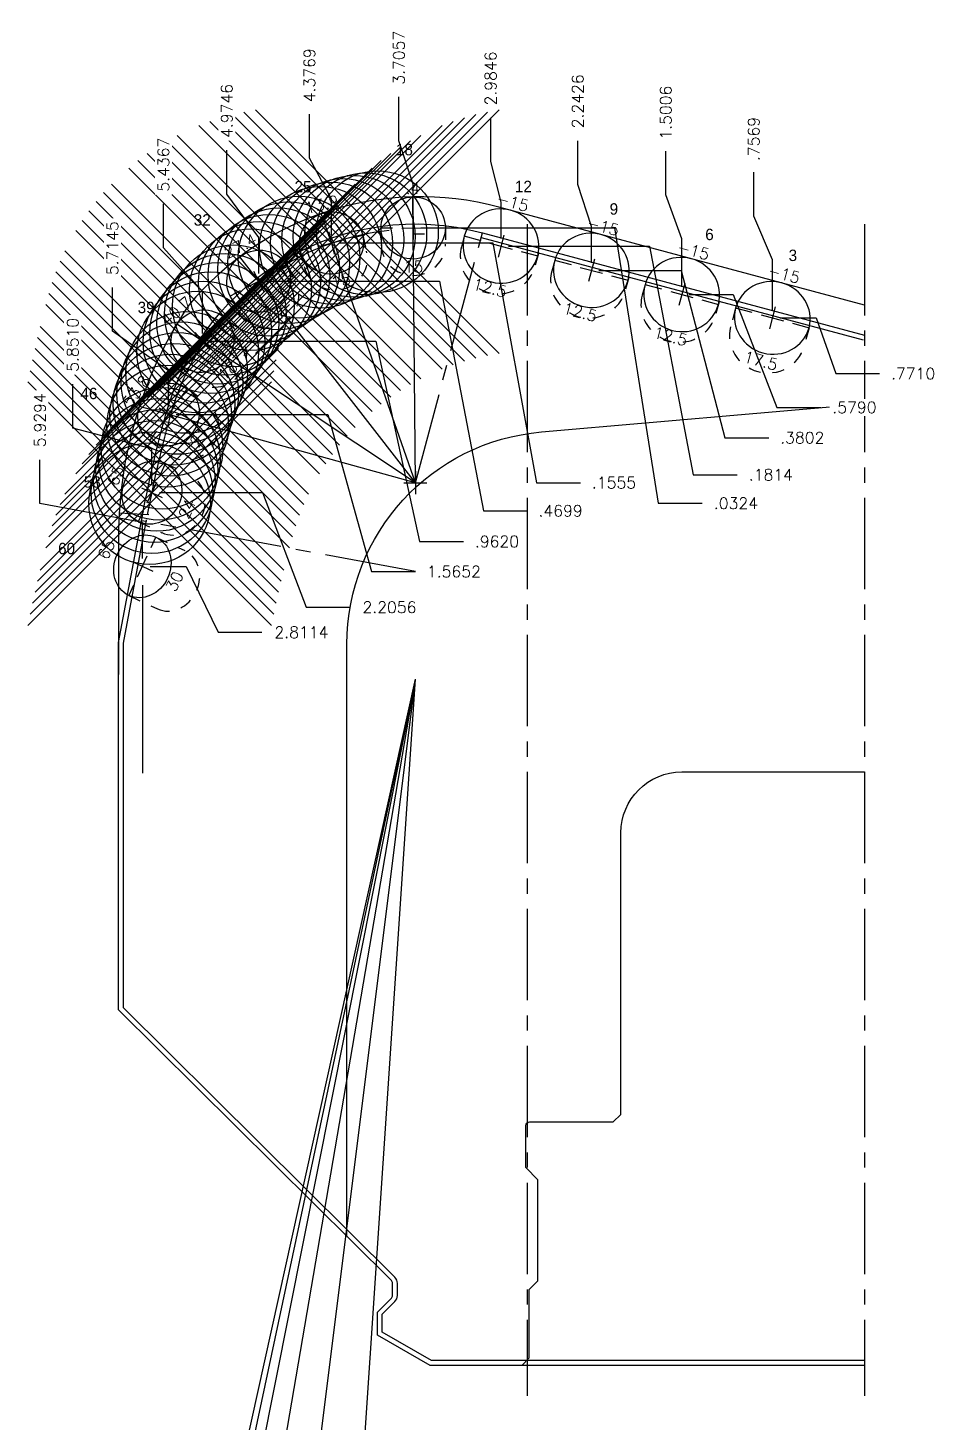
# Model space of a CAD drawing. Extents: x 34 to 150, y -20 to 22.
# Drawn here: x 108.88 to 116.36, y -10.35 to 1.1 of the extents above; entities that cross this region are included whole.
import ezdxf
from ezdxf.enums import TextEntityAlignment as Align

# ---------------------------------------------------------------- set-up
doc = ezdxf.new("R2010")
doc.units = 0
doc.header["$MEASUREMENT"] = 0
doc.header["$PDMODE"] = 35
doc.linetypes.add('CENTER2', pattern=[1.125, 0.75, -0.125, 0.125, -0.125])
doc.linetypes.add('HIDDEN2', pattern=[0.1875, 0.125, -0.0625])
doc.layers.get('0').update_dxf_attribs({"linetype": 'CONTINUOUS'})
doc.layers.get('Defpoints').update_dxf_attribs({"color": 10, "linetype": 'CONTINUOUS'})
for name, color, linetype in [('Blade3', 210, 'CONTINUOUS'), ('CDG-37977R1', 7, 'CONTINUOUS'), ('CLine', 5, 'CENTER2'), ('Dims', 4, 'CONTINUOUS'), ('TEXT', 3, 'CONTINUOUS')]:
    doc.layers.add(name, color=color, linetype=linetype)
doc.styles.add('RomanS', font='romans')
doc.dimstyles.get("Standard").update_dxf_attribs({"dimtxt": 0.094, "dimasz": 0.18, "dimexe": 0.0625, "dimexo": 0.0625, "dimgap": 0.09, "dimtad": 0, "dimtih": 1, "dimtoh": 1, "dimdec": 4, "dimzin": 4, "dimdsep": 46, "dimtxsty": 'RomanS', "dimcen": 0.09, "dimazin": 1, "dimtfac": 1, "dimtdec": 4, "dimtofl": 0, "dimtmove": 0, "dimatfit": 1, "dimfxl": 1, "dimtfill": 1, "dimtolj": 1, "dimtzin": 0, "dimarcsym": 0})

# ---------------------------------------------------------------- blocks, each defined once
blk = doc.blocks.new('CMark')
at = {"layer": 'CLine'}
for p, q in [((-0.094, 0), (0.094, 0)), ((0, 0.094), (0, -0.094))]:
    blk.add_line(p, q, dxfattribs=at)
blk = doc.blocks.new('1613@12.5')
for p, q in [((-0.17, 0), (-0.312, 0)), ((0.171, 0), (0.312, 0))]:
    blk.add_line(p, q)
at = {"color": 8, "linetype": 'HIDDEN2', "ltscale": 0.5}
blk.add_line((-0.312, 0), (-0.312, -0.09), dxfattribs=at)
at = {"color": 8, "linetype": 'HIDDEN2', "ltscale": 0.5, "flags": 128}
blk.add_lwpolyline([(0.312, 0.022), (0.312, -0.09)], dxfattribs=at)
blk.add_ellipse((0, 0), major_axis=(-0.312, 0), ratio=0.97632, start_param=3.141593, end_param=9.424778)
at = {"color": 8, "linetype": 'HIDDEN2', "ltscale": 0.5}
blk.add_ellipse((0, -0.09), major_axis=(-0.312, 0), ratio=0.97632, start_param=0, end_param=3.141593, dxfattribs=at)
blk.add_blockref('CMark', (0, 0))
at = {"style": 'RomanS'}
blk.add_text('12.5', height=0.094, dxfattribs=at).set_placement((0, -0.355), align=Align.MIDDLE_CENTER)
blk.add_attdef('ANG', text='', height=0.094, dxfattribs=at).set_placement((0, 0.298), align=Align.BOTTOM_CENTER)
blk = doc.blocks.new('1313@15')
for p, q in [((-0.17, 0), (-0.265, 0)), ((0.171, 0), (0.264, 0))]:
    blk.add_line(p, q)
at = {"color": 8, "linetype": 'HIDDEN2', "ltscale": 0.5}
blk.add_line((-0.265, 0), (-0.265, -0.135), dxfattribs=at)
at = {"color": 8, "linetype": 'HIDDEN2', "ltscale": 0.5, "flags": 128}
blk.add_lwpolyline([(0.264, 0), (0.264, -0.135)], dxfattribs=at)
blk.add_ellipse((0, 0), major_axis=(0.264, 0), ratio=0.965926)
at = {"color": 8, "linetype": 'HIDDEN2', "ltscale": 0.5}
blk.add_ellipse((0, -0.135), major_axis=(0.264, 0), ratio=0.965926, start_param=3.141593, end_param=6.283185, dxfattribs=at)
blk.add_blockref('CMark', (0, 0))
at = {"style": 'RomanS'}
blk.add_text('15', height=0.094, dxfattribs=at).set_placement((0, -0.318), align=Align.MIDDLE_CENTER)
blk.add_attdef('ANG', text='', height=0.094, dxfattribs=at).set_placement((0, 0.251), align=Align.BOTTOM_CENTER)
blk = doc.blocks.new('1313@17')
for p, q in [((-0.17, 0), (-0.265, 0)), ((0.171, 0), (0.264, 0))]:
    blk.add_line(p, q)
at = {"color": 8, "linetype": 'HIDDEN2', "ltscale": 0.5}
blk.add_line((-0.265, 0), (-0.265, -0.152), dxfattribs=at)
at = {"color": 8, "linetype": 'HIDDEN2', "ltscale": 0.5, "flags": 128}
blk.add_lwpolyline([(0.264, 0), (0.264, -0.152)], dxfattribs=at)
blk.add_ellipse((0, 0), major_axis=(0.264, 0), ratio=0.956305)
at = {"color": 8, "linetype": 'HIDDEN2', "ltscale": 0.5}
blk.add_ellipse((0, -0.152), major_axis=(0.264, 0), ratio=0.92388, start_param=3.141593, end_param=6.283185, dxfattribs=at)
blk.add_blockref('CMark', (0, 0))
at = {"style": 'RomanS'}
blk.add_text('17', height=0.094, dxfattribs=at).set_placement((0, -0.311), align=Align.MIDDLE_CENTER)
blk.add_attdef('ANG', text='', height=0.094, dxfattribs=at).set_placement((0, 0.251), align=Align.BOTTOM_CENTER)
blk = doc.blocks.new('1313@18')
for p, q in [((-0.17, 0), (-0.265, 0)), ((0.171, 0), (0.264, 0))]:
    blk.add_line(p, q)
at = {"color": 8, "linetype": 'HIDDEN2', "ltscale": 0.5}
blk.add_line((-0.265, 0), (-0.265, -0.161), dxfattribs=at)
at = {"color": 8, "linetype": 'HIDDEN2', "ltscale": 0.5, "flags": 128}
blk.add_lwpolyline([(0.264, 0), (0.264, -0.161)], dxfattribs=at)
blk.add_ellipse((0, 0), major_axis=(0.264, 0), ratio=0.951057)
at = {"color": 8, "linetype": 'HIDDEN2', "ltscale": 0.5}
blk.add_ellipse((0, -0.161), major_axis=(0.264, 0), ratio=0.951057, start_param=3.141593, end_param=6.283185, dxfattribs=at)
blk.add_blockref('CMark', (0, 0))
at = {"style": 'RomanS'}
blk.add_text('18', height=0.094, dxfattribs=at).set_placement((0, -0.318), align=Align.MIDDLE_CENTER)
blk.add_attdef('ANG', text='', height=0.094, dxfattribs=at).set_placement((0, 0.251), align=Align.BOTTOM_CENTER)
blk = doc.blocks.new('1313@21')
for p, q in [((-0.17, 0), (-0.265, 0)), ((0.171, 0), (0.264, 0))]:
    blk.add_line(p, q)
at = {"color": 8, "linetype": 'HIDDEN2', "ltscale": 0.5}
blk.add_line((-0.265, 0), (-0.265, -0.199), dxfattribs=at)
at = {"color": 8, "linetype": 'HIDDEN2', "ltscale": 0.5, "flags": 128}
blk.add_lwpolyline([(0.264, 0), (0.264, -0.199)], dxfattribs=at)
blk.add_ellipse((0, 0), major_axis=(0.264, 0), ratio=0.93358)
at = {"color": 8, "linetype": 'HIDDEN2', "ltscale": 0.5}
blk.add_ellipse((0, -0.199), major_axis=(0.264, 0), ratio=0.92388, start_param=3.141593, end_param=6.283185, dxfattribs=at)
blk.add_blockref('CMark', (0, 0))
at = {"style": 'RomanS'}
blk.add_text('21', height=0.094, dxfattribs=at).set_placement((0, -0.311), align=Align.MIDDLE_CENTER)
blk.add_attdef('ANG', text='', height=0.094, dxfattribs=at).set_placement((0, 0.251), align=Align.BOTTOM_CENTER)
blk = doc.blocks.new('1313@24')
for p, q in [((-0.17, 0), (-0.265, 0)), ((0.171, 0), (0.264, 0))]:
    blk.add_line(p, q)
at = {"color": 8, "linetype": 'HIDDEN2', "ltscale": 0.5}
blk.add_line((-0.265, 0), (-0.265, -0.212), dxfattribs=at)
at = {"color": 8, "linetype": 'HIDDEN2', "ltscale": 0.5, "flags": 128}
blk.add_lwpolyline([(0.264, 0), (0.264, -0.212)], dxfattribs=at)
blk.add_ellipse((0, 0), major_axis=(0.264, 0), ratio=0.913535)
at = {"color": 8, "linetype": 'HIDDEN2', "ltscale": 0.5}
blk.add_ellipse((0, -0.212), major_axis=(0.264, 0), ratio=0.913535, start_param=3.141593, end_param=6.283185, dxfattribs=at)
blk.add_blockref('CMark', (0, 0))
at = {"style": 'RomanS'}
blk.add_text('24', height=0.094, dxfattribs=at).set_placement((0, -0.318), align=Align.MIDDLE_CENTER)
blk.add_attdef('ANG', text='', height=0.094, dxfattribs=at).set_placement((0, 0.251), align=Align.BOTTOM_CENTER)
blk = doc.blocks.new('*D360')
at = {"layer": 'Defpoints', "color": 0, "transparency": 16777216}
for p in [(114.845, -0.083), (115.754, -0.507), (114.998, -1.279)]:
    blk.add_point(p, dxfattribs=at)
at = {"layer": 'Dims', "color": 0, "lineweight": -2, "transparency": 16777216}
for p, q in [((114.845, -0.443), (114.845, -0.083)), ((114.998, -0.803), (114.845, -0.443)), ((114.998, -1.216), (114.998, -0.803))]:
    blk.add_line(p, q, dxfattribs=at)
at = {"layer": 'Dims', "color": 0, "transparency": 16777216, "insert": (114.845, 0.191), "char_height": 0.094, "attachment_point": 5, "rotation": 90, "style": 'RomanS', "bg_fill": 3, "box_fill_scale": 1.25, "bg_fill_color": 256, "bg_fill_true_color": 13158600, "bg_fill_transparency": 0}
blk.add_mtext('\\A1;.7569', dxfattribs=at)
blk = doc.blocks.new('*D438')
at = {"layer": 'Defpoints', "color": 0, "transparency": 16777216}
for p in [(114.123, 0.091), (115.754, -0.507), (114.254, -1.087)]:
    blk.add_point(p, dxfattribs=at)
at = {"layer": 'Dims', "color": 0, "lineweight": -2, "transparency": 16777216}
for p, q in [((114.123, -0.269), (114.123, 0.091)), ((114.254, -0.629), (114.123, -0.269)), ((114.254, -1.024), (114.254, -0.629))]:
    blk.add_line(p, q, dxfattribs=at)
at = {"layer": 'Dims', "color": 0, "transparency": 16777216, "insert": (114.123, 0.407), "char_height": 0.094, "attachment_point": 5, "rotation": 90, "style": 'RomanS', "bg_fill": 3, "box_fill_scale": 1.25, "bg_fill_color": 256, "bg_fill_true_color": 13158600, "bg_fill_transparency": 0}
blk.add_mtext('\\A1;1.5006', dxfattribs=at)
blk = doc.blocks.new('*D439')
at = {"layer": 'Defpoints', "color": 0, "transparency": 16777216}
for p in [(113.4, 0.177), (115.754, -0.507), (113.512, -0.888)]:
    blk.add_point(p, dxfattribs=at)
at = {"layer": 'Dims', "color": 0, "lineweight": -2, "transparency": 16777216}
for p, q in [((113.4, -0.183), (113.4, 0.177)), ((113.512, -0.528), (113.4, -0.183)), ((113.512, -0.825), (113.512, -0.528))]:
    blk.add_line(p, q, dxfattribs=at)
at = {"layer": 'Dims', "color": 0, "transparency": 16777216, "insert": (113.4, 0.5), "char_height": 0.094, "attachment_point": 5, "rotation": 90, "style": 'RomanS', "bg_fill": 3, "box_fill_scale": 1.25, "bg_fill_color": 256, "bg_fill_true_color": 13158600, "bg_fill_transparency": 0}
blk.add_mtext('\\A1;2.2426', dxfattribs=at)
blk = doc.blocks.new('*D440')
at = {"layer": 'Defpoints', "color": 0, "transparency": 16777216}
for p in [(112.685, 0.365), (115.754, -0.507), (112.77, -0.689)]:
    blk.add_point(p, dxfattribs=at)
at = {"layer": 'Dims', "color": 0, "lineweight": -2, "transparency": 16777216}
for p, q in [((112.685, 0.005), (112.685, 0.365)), ((112.77, -0.329), (112.685, 0.005)), ((112.77, -0.626), (112.77, -0.329))]:
    blk.add_line(p, q, dxfattribs=at)
at = {"layer": 'Dims', "color": 0, "transparency": 16777216, "insert": (112.685, 0.688), "char_height": 0.094, "attachment_point": 5, "rotation": 90, "style": 'RomanS', "bg_fill": 3, "box_fill_scale": 1.25, "bg_fill_color": 256, "bg_fill_true_color": 13158600, "bg_fill_transparency": 0}
blk.add_mtext('\\A1;2.9846', dxfattribs=at)
blk = doc.blocks.new('*D441')
at = {"layer": 'Defpoints', "color": 0, "transparency": 16777216}
for p in [(111.197, 0.394), (115.754, -0.507), (111.378, -0.663)]:
    blk.add_point(p, dxfattribs=at)
at = {"layer": 'Dims', "color": 0, "lineweight": -2, "transparency": 16777216}
for p, q in [((111.197, 0.034), (111.197, 0.394)), ((111.378, -0.303), (111.197, 0.034)), ((111.378, -0.6), (111.378, -0.303))]:
    blk.add_line(p, q, dxfattribs=at)
at = {"layer": 'Dims', "color": 0, "transparency": 16777216, "insert": (111.197, 0.714), "char_height": 0.094, "attachment_point": 5, "rotation": 90, "style": 'RomanS', "bg_fill": 3, "box_fill_scale": 1.25, "bg_fill_color": 256, "bg_fill_true_color": 13158600, "bg_fill_transparency": 0}
blk.add_mtext('\\A1;4.3769', dxfattribs=at)
blk = doc.blocks.new('*D442')
at = {"layer": 'Defpoints', "color": 0, "transparency": 16777216}
for p in [(110.518, 0.098), (115.754, -0.507), (110.78, -0.977)]:
    blk.add_point(p, dxfattribs=at)
at = {"layer": 'Dims', "color": 0, "lineweight": -2, "transparency": 16777216}
for p, q in [((110.518, -0.262), (110.518, 0.098)), ((110.78, -0.617), (110.518, -0.262)), ((110.78, -0.915), (110.78, -0.617))]:
    blk.add_line(p, q, dxfattribs=at)
at = {"layer": 'Dims', "color": 0, "transparency": 16777216, "insert": (110.518, 0.421), "char_height": 0.094, "attachment_point": 5, "rotation": 90, "style": 'RomanS', "bg_fill": 3, "box_fill_scale": 1.25, "bg_fill_color": 256, "bg_fill_true_color": 13158600, "bg_fill_transparency": 0}
blk.add_mtext('\\A1;4.9746', dxfattribs=at)
blk = doc.blocks.new('*D443')
at = {"layer": 'Defpoints', "color": 0, "transparency": 16777216}
for p in [(109.998, -0.343), (115.754, -0.507), (110.318, -1.47)]:
    blk.add_point(p, dxfattribs=at)
at = {"layer": 'Dims', "color": 0, "lineweight": -2, "transparency": 16777216}
for p, q in [((109.998, -0.703), (109.998, -0.343)), ((110.318, -1.063), (109.998, -0.703)), ((110.318, -1.407), (110.318, -1.063))]:
    blk.add_line(p, q, dxfattribs=at)
at = {"layer": 'Dims', "color": 0, "transparency": 16777216, "insert": (109.998, -0.02), "char_height": 0.094, "attachment_point": 5, "rotation": 90, "style": 'RomanS', "bg_fill": 3, "box_fill_scale": 1.25, "bg_fill_color": 256, "bg_fill_true_color": 13158600, "bg_fill_transparency": 0}
blk.add_mtext('\\A1;5.4367', dxfattribs=at)
blk = doc.blocks.new('*D444')
at = {"layer": 'Defpoints', "color": 0, "transparency": 16777216}
for p in [(115.754, -0.507), (109.579, -1.028), (110.04, -2.073)]:
    blk.add_point(p, dxfattribs=at)
at = {"layer": 'Dims', "color": 0, "lineweight": -2, "transparency": 16777216}
for p, q in [((109.579, -1.388), (109.579, -1.028)), ((110.04, -1.713), (109.579, -1.388)), ((110.04, -2.01), (110.04, -1.713))]:
    blk.add_line(p, q, dxfattribs=at)
at = {"layer": 'Dims', "color": 0, "transparency": 16777216, "insert": (109.579, -0.706), "char_height": 0.094, "attachment_point": 5, "rotation": 90, "style": 'RomanS', "bg_fill": 3, "box_fill_scale": 1.25, "bg_fill_color": 256, "bg_fill_true_color": 13158600, "bg_fill_transparency": 0}
blk.add_mtext('\\A1;5.7145', dxfattribs=at)
blk = doc.blocks.new('*D445')
at = {"layer": 'Defpoints', "color": 0, "transparency": 16777216}
for p in [(115.754, -0.507), (109.253, -1.823), (109.903, -2.713)]:
    blk.add_point(p, dxfattribs=at)
at = {"layer": 'Dims', "color": 0, "lineweight": -2, "transparency": 16777216}
for p, q in [((109.253, -2.183), (109.253, -1.823)), ((109.903, -2.353), (109.253, -2.183)), ((109.903, -2.651), (109.903, -2.353))]:
    blk.add_line(p, q, dxfattribs=at)
at = {"layer": 'Dims', "color": 0, "transparency": 16777216, "insert": (109.253, -1.5), "char_height": 0.094, "attachment_point": 5, "rotation": 90, "style": 'RomanS', "bg_fill": 3, "box_fill_scale": 1.25, "bg_fill_color": 256, "bg_fill_true_color": 13158600, "bg_fill_transparency": 0}
blk.add_mtext('\\A1;5.8510', dxfattribs=at)
blk = doc.blocks.new('*D361')
at = {"layer": 'Defpoints', "color": 0, "transparency": 16777216}
for p in [(115.754, -0.507), (114.998, -1.279), (115.878, -1.736)]:
    blk.add_point(p, dxfattribs=at)
at = {"layer": 'Dims', "color": 0, "lineweight": -2, "transparency": 16777216}
for p, q in [((115.06, -1.279), (115.358, -1.279)), ((115.358, -1.279), (115.518, -1.736)), ((115.518, -1.736), (115.878, -1.736))]:
    blk.add_line(p, q, dxfattribs=at)
at = {"layer": 'Dims', "color": 0, "transparency": 16777216, "insert": (116.154, -1.736), "char_height": 0.094, "attachment_point": 5, "style": 'RomanS', "bg_fill": 3, "box_fill_scale": 1.25, "bg_fill_color": 256, "bg_fill_true_color": 13158600, "bg_fill_transparency": 0}
blk.add_mtext('\\A1;.7710', dxfattribs=at)
blk = doc.blocks.new('*D446')
at = {"layer": 'Defpoints', "color": 0, "transparency": 16777216}
for p in [(115.754, -0.507), (114.254, -1.087), (115.396, -2.014)]:
    blk.add_point(p, dxfattribs=at)
at = {"layer": 'Dims', "color": 0, "lineweight": -2, "transparency": 16777216}
for p, q in [((114.316, -1.087), (114.676, -1.087)), ((114.676, -1.087), (115.036, -2.014)), ((115.036, -2.014), (115.396, -2.014))]:
    blk.add_line(p, q, dxfattribs=at)
at = {"layer": 'Dims', "color": 0, "transparency": 16777216, "insert": (115.672, -2.014), "char_height": 0.094, "attachment_point": 5, "style": 'RomanS', "bg_fill": 3, "box_fill_scale": 1.25, "bg_fill_color": 256, "bg_fill_true_color": 13158600, "bg_fill_transparency": 0}
blk.add_mtext('\\A1;.5790', dxfattribs=at)
blk = doc.blocks.new('*D447')
at = {"layer": 'Defpoints', "color": 0, "transparency": 16777216}
for p in [(115.754, -0.507), (113.512, -0.888), (114.968, -2.263)]:
    blk.add_point(p, dxfattribs=at)
at = {"layer": 'Dims', "color": 0, "lineweight": -2, "transparency": 16777216}
for p, q in [((113.574, -0.888), (114.248, -0.888)), ((114.248, -0.888), (114.608, -2.263)), ((114.608, -2.263), (114.968, -2.263))]:
    blk.add_line(p, q, dxfattribs=at)
at = {"layer": 'Dims', "color": 0, "transparency": 16777216, "insert": (115.244, -2.263), "char_height": 0.094, "attachment_point": 5, "style": 'RomanS', "bg_fill": 3, "box_fill_scale": 1.25, "bg_fill_color": 256, "bg_fill_true_color": 13158600, "bg_fill_transparency": 0}
blk.add_mtext('\\A1;.3802', dxfattribs=at)
blk = doc.blocks.new('*D448')
at = {"layer": 'Defpoints', "color": 0, "transparency": 16777216}
for p in [(115.754, -0.507), (112.77, -0.689), (114.708, -2.567)]:
    blk.add_point(p, dxfattribs=at)
at = {"layer": 'Dims', "color": 0, "lineweight": -2, "transparency": 16777216}
for p, q in [((112.832, -0.689), (113.988, -0.689)), ((113.988, -0.689), (114.348, -2.567)), ((114.348, -2.567), (114.708, -2.567))]:
    blk.add_line(p, q, dxfattribs=at)
at = {"layer": 'Dims', "color": 0, "transparency": 16777216, "insert": (114.986, -2.567), "char_height": 0.094, "attachment_point": 5, "style": 'RomanS', "bg_fill": 3, "box_fill_scale": 1.25, "bg_fill_color": 256, "bg_fill_true_color": 13158600, "bg_fill_transparency": 0}
blk.add_mtext('\\A1;.1814', dxfattribs=at)
blk = doc.blocks.new('*D449')
at = {"layer": 'Defpoints', "color": 0, "transparency": 16777216}
for p in [(115.754, -0.507), (111.378, -0.663), (113.422, -2.632)]:
    blk.add_point(p, dxfattribs=at)
at = {"layer": 'Dims', "color": 0, "lineweight": -2, "transparency": 16777216}
for p, q in [((111.44, -0.663), (112.702, -0.663)), ((112.702, -0.663), (113.062, -2.632)), ((113.062, -2.632), (113.422, -2.632))]:
    blk.add_line(p, q, dxfattribs=at)
at = {"layer": 'Dims', "color": 0, "transparency": 16777216, "insert": (113.698, -2.632), "char_height": 0.094, "attachment_point": 5, "style": 'RomanS', "bg_fill": 3, "box_fill_scale": 1.25, "bg_fill_color": 256, "bg_fill_true_color": 13158600, "bg_fill_transparency": 0}
blk.add_mtext('\\A1;.1555', dxfattribs=at)
blk = doc.blocks.new('*D450')
at = {"layer": 'Defpoints', "color": 0, "transparency": 16777216}
for p in [(115.754, -0.507), (110.78, -0.977), (112.986, -2.863)]:
    blk.add_point(p, dxfattribs=at)
at = {"layer": 'Dims', "color": 0, "lineweight": -2, "transparency": 16777216}
for p, q in [((110.842, -0.977), (112.266, -0.977)), ((112.266, -0.977), (112.626, -2.863)), ((112.626, -2.863), (112.986, -2.863))]:
    blk.add_line(p, q, dxfattribs=at)
at = {"layer": 'Dims', "color": 0, "transparency": 16777216, "insert": (113.259, -2.863), "char_height": 0.094, "attachment_point": 5, "style": 'RomanS', "bg_fill": 3, "box_fill_scale": 1.25, "bg_fill_color": 256, "bg_fill_true_color": 13158600, "bg_fill_transparency": 0}
blk.add_mtext('\\A1;.4699', dxfattribs=at)
blk = doc.blocks.new('*D451')
at = {"layer": 'Defpoints', "color": 0, "transparency": 16777216}
for p in [(115.754, -0.507), (110.318, -1.47), (112.461, -3.115)]:
    blk.add_point(p, dxfattribs=at)
at = {"layer": 'Dims', "color": 0, "lineweight": -2, "transparency": 16777216}
for p, q in [((110.38, -1.47), (111.741, -1.47)), ((111.741, -1.47), (112.101, -3.115)), ((112.101, -3.115), (112.461, -3.115))]:
    blk.add_line(p, q, dxfattribs=at)
at = {"layer": 'Dims', "color": 0, "transparency": 16777216, "insert": (112.737, -3.115), "char_height": 0.094, "attachment_point": 5, "style": 'RomanS', "bg_fill": 3, "box_fill_scale": 1.25, "bg_fill_color": 256, "bg_fill_true_color": 13158600, "bg_fill_transparency": 0}
blk.add_mtext('\\A1;.9620', dxfattribs=at)
blk = doc.blocks.new('*D452')
at = {"layer": 'Defpoints', "color": 0, "transparency": 16777216}
for p in [(115.754, -0.507), (110.04, -2.073), (112.067, -3.362)]:
    blk.add_point(p, dxfattribs=at)
at = {"layer": 'Dims', "color": 0, "lineweight": -2, "transparency": 16777216}
for p, q in [((110.102, -2.073), (111.347, -2.073)), ((111.347, -2.073), (111.707, -3.362)), ((111.707, -3.362), (112.067, -3.362))]:
    blk.add_line(p, q, dxfattribs=at)
at = {"layer": 'Dims', "color": 0, "transparency": 16777216, "insert": (112.383, -3.362), "char_height": 0.094, "attachment_point": 5, "style": 'RomanS', "bg_fill": 3, "box_fill_scale": 1.25, "bg_fill_color": 256, "bg_fill_true_color": 13158600, "bg_fill_transparency": 0}
blk.add_mtext('\\A1;1.5652', dxfattribs=at)
blk = doc.blocks.new('*D453')
at = {"layer": 'Defpoints', "color": 0, "transparency": 16777216}
for p in [(115.754, -0.507), (109.903, -2.713), (111.531, -3.655)]:
    blk.add_point(p, dxfattribs=at)
at = {"layer": 'Dims', "color": 0, "lineweight": -2, "transparency": 16777216}
for p, q in [((109.966, -2.713), (110.811, -2.713)), ((110.811, -2.713), (111.171, -3.655)), ((111.171, -3.655), (111.531, -3.655))]:
    blk.add_line(p, q, dxfattribs=at)
at = {"layer": 'Dims', "color": 0, "transparency": 16777216, "insert": (111.854, -3.655), "char_height": 0.094, "attachment_point": 5, "style": 'RomanS', "bg_fill": 3, "box_fill_scale": 1.25, "bg_fill_color": 256, "bg_fill_true_color": 13158600, "bg_fill_transparency": 0}
blk.add_mtext('\\A1;2.2056', dxfattribs=at)
blk = doc.blocks.new('*D542')
at = {"layer": 'Defpoints', "color": 0, "transparency": 16777216}
for p in [(111.931, 0.536), (112.049, -0.54), (115.754, -0.507)]:
    blk.add_point(p, dxfattribs=at)
at = {"layer": 'Dims', "color": 0, "lineweight": -2, "transparency": 16777216}
for p, q in [((111.931, 0.176), (111.931, 0.536)), ((112.049, -0.18), (111.931, 0.176)), ((112.049, -0.477), (112.049, -0.18))]:
    blk.add_line(p, q, dxfattribs=at)
at = {"layer": 'Dims', "color": 0, "transparency": 16777216, "insert": (111.931, 0.858), "char_height": 0.094, "attachment_point": 5, "rotation": 90, "style": 'RomanS', "bg_fill": 3, "box_fill_scale": 1.25, "bg_fill_color": 256, "bg_fill_true_color": 13158600, "bg_fill_transparency": 0}
blk.add_mtext('\\A1;3.7057', dxfattribs=at)
blk = doc.blocks.new('*D543')
at = {"layer": 'Defpoints', "color": 0, "transparency": 16777216}
for p in [(112.049, -0.54), (115.754, -0.507), (114.421, -2.801)]:
    blk.add_point(p, dxfattribs=at)
at = {"layer": 'Dims', "color": 0, "lineweight": -2, "transparency": 16777216}
for p, q in [((112.111, -0.54), (113.701, -0.54)), ((113.701, -0.54), (114.061, -2.801)), ((114.061, -2.801), (114.421, -2.801))]:
    blk.add_line(p, q, dxfattribs=at)
at = {"layer": 'Dims', "color": 0, "transparency": 16777216, "insert": (114.699, -2.801), "char_height": 0.094, "attachment_point": 5, "style": 'RomanS', "bg_fill": 3, "box_fill_scale": 1.25, "bg_fill_color": 256, "bg_fill_true_color": 13158600, "bg_fill_transparency": 0}
blk.add_mtext('\\A1;.0324', dxfattribs=at)
blk = doc.blocks.new('1313@30')
for p, q in [((-0.17, 0), (-0.265, 0)), ((0.171, 0), (0.264, 0))]:
    blk.add_line(p, q)
at = {"color": 8, "linetype": 'HIDDEN2', "ltscale": 0.5}
blk.add_line((-0.265, 0), (-0.265, -0.26), dxfattribs=at)
at = {"color": 8, "linetype": 'HIDDEN2', "ltscale": 0.5, "flags": 128}
blk.add_lwpolyline([(0.264, 0), (0.264, -0.26)], dxfattribs=at)
blk.add_ellipse((0, 0), major_axis=(0.264, 0), ratio=0.866025)
at = {"color": 8, "linetype": 'HIDDEN2', "ltscale": 0.5}
blk.add_ellipse((0, -0.26), major_axis=(0.264, 0), ratio=0.866025, start_param=3.141593, end_param=6.283185, dxfattribs=at)
blk.add_blockref('CMark', (0, 0))
at = {"style": 'RomanS'}
blk.add_text('30', height=0.094, dxfattribs=at).set_placement((0, -0.292), align=Align.MIDDLE_CENTER)
blk.add_attdef('ANG', text='', height=0.094, dxfattribs=at).set_placement((0, 0.251), align=Align.BOTTOM_CENTER)
blk = doc.blocks.new('*D370')
at = {"layer": 'Defpoints', "color": 0, "transparency": 16777216}
for p in [(115.754, -0.507), (108.983, -2.444), (109.825, -3.319)]:
    blk.add_point(p, dxfattribs=at)
at = {"layer": 'Dims', "color": 0, "lineweight": -2, "transparency": 16777216}
for p, q in [((108.983, -2.804), (108.983, -2.444)), ((109.825, -2.959), (108.983, -2.804)), ((109.825, -3.256), (109.825, -2.959))]:
    blk.add_line(p, q, dxfattribs=at)
at = {"layer": 'Dims', "color": 0, "transparency": 16777216, "insert": (108.983, -2.119), "char_height": 0.094, "attachment_point": 5, "rotation": 90, "style": 'RomanS', "bg_fill": 3, "box_fill_scale": 1.25, "bg_fill_color": 256, "bg_fill_true_color": 13158600, "bg_fill_transparency": 0}
blk.add_mtext('\\A1;5.9294', dxfattribs=at)
blk = doc.blocks.new('*D371')
at = {"layer": 'Defpoints', "color": 0, "transparency": 16777216}
for p in [(115.754, -0.507), (109.825, -3.319), (110.806, -3.861)]:
    blk.add_point(p, dxfattribs=at)
at = {"layer": 'Dims', "color": 0, "lineweight": -2, "transparency": 16777216}
for p, q in [((109.888, -3.319), (110.185, -3.319)), ((110.185, -3.319), (110.446, -3.861)), ((110.446, -3.861), (110.806, -3.861))]:
    blk.add_line(p, q, dxfattribs=at)
at = {"layer": 'Dims', "color": 0, "transparency": 16777216, "insert": (111.131, -3.861), "char_height": 0.094, "attachment_point": 5, "style": 'RomanS', "bg_fill": 3, "box_fill_scale": 1.25, "bg_fill_color": 256, "bg_fill_true_color": 13158600, "bg_fill_transparency": 0}
blk.add_mtext('\\A1;2.8114', dxfattribs=at)
blk = doc.blocks.new('1613@17.5')
for p, q in [((-0.17, 0), (-0.312, 0)), ((0.171, 0), (0.312, 0))]:
    blk.add_line(p, q)
at = {"color": 8, "linetype": 'HIDDEN2', "ltscale": 0.5}
blk.add_line((-0.312, 0), (-0.312, -0.159), dxfattribs=at)
at = {"color": 8, "linetype": 'HIDDEN2', "ltscale": 0.5, "flags": 128}
blk.add_lwpolyline([(0.312, 0), (0.312, -0.159)], dxfattribs=at)
at = {"extrusion": (0, 0, -1)}
blk.add_ellipse((0, 0), major_axis=(-0.312, 0), ratio=0.953717, start_param=-3.141592653589793, end_param=3.141592653589793, dxfattribs=at)
at = {"color": 8, "linetype": 'HIDDEN2', "ltscale": 0.5}
blk.add_ellipse((0, -0.159), major_axis=(0.312, 0), ratio=0.953717, start_param=3.141593, end_param=6.283185, dxfattribs=at)
blk.add_blockref('CMark', (0, 0))
at = {"style": 'RomanS'}
blk.add_text('17.5', height=0.094, dxfattribs=at).set_placement((0, -0.364), align=Align.MIDDLE_CENTER)
blk.add_attdef('ANG', text='', height=0.094, dxfattribs=at).set_placement((0, 0.298), align=Align.BOTTOM_CENTER)

msp = doc.modelspace()

# ---------------------------------------------------------------- linework, layer by layer
at = {"linetype": 'ByBlock', "flags": 128}
msp.add_lwpolyline([(111.50441, -8.82288), (111.50441, -3.95851, -0.38887873), (113.10188, -2.21517), (115.75441, -1.9831)], format="xyb", dxfattribs=at)
at = {"layer": 'Blade3'}
for q in [(111.29312, -0.42177), (110.62426, -0.77744), (110.10752, -1.32974), (109.79996, -2.00647)]:
    msp.add_line((112.06691, -2.6325), q, dxfattribs=at)
at = {"layer": 'CDG-37977R1', "color": 7, "linetype": 'Continuous', "flags": 128}
for points in [[(115.75441, -9.8825), (112.18742, -9.8825), (111.75441, -9.6325), (111.75441, -9.445), (111.87025, -9.32915, 0.19891237), (111.87941, -9.30706), (111.87941, -9.20801, 0.199913), (111.87017, -9.18583), (109.62941, -6.96226), (109.62941, -3.945), (109.81691, -2.945, -0.02112914), (110.01767, -2.07015, -0.4124498), (112.6169, -0.57991), (115.75441, -1.4206)], [(111.19784, -0.73725, -0.08177785), (111.85138, -0.55867)], [(110.64051, -1.11177, -0.08104073), (111.19784, -0.73725)], [(110.23169, -1.64295, -0.08089726), (110.64051, -1.11177)], [(110.00901, -2.25892, -0.00435385), (110.05624, -2.08074, -0.05673279), (110.23169, -1.64295)], [(109.86683, -2.89602, -0.01542111), (110.00901, -2.25892)], [(115.75441, -9.8425), (112.19814, -9.8425), (111.79441, -9.60941), (111.79441, -9.46157), (111.89854, -9.35744, 0.19891237), (111.91941, -9.30706), (111.91941, -9.20801, 0.199913), (111.89834, -9.15744), (109.66941, -6.9456), (109.66941, -3.94872), (109.85623, -2.95233, -0.00039591), (109.8593, -2.93585, -0.00039591)], [(112.93941, -9.8825), (113.00191, -9.82), (113.00191, -9.2575), (113.07206, -9.18735), (113.07206, -8.3564), (112.97316, -8.2575), (112.97316, -7.91375, -0.41421356), (113.00441, -7.8825), (113.69191, -7.8825), (113.75441, -7.82), (113.75441, -5.5075, -0.41421356), (114.25441, -5.0075), (115.75441, -5.0075)]]:
    msp.add_lwpolyline(points, format="xyb", dxfattribs=at)
msp.add_lwpolyline([(112.60654, -0.61854), (115.74405, -1.45924)], dxfattribs=at)
at = {"layer": 'CLine'}
for p, q in [((112.98551, -0.5075), (112.98551, -10.1325)), ((115.75441, -0.5075), (115.75441, -10.1325))]:
    msp.add_line(p, q, dxfattribs=at)
at = {"layer": 'CLine', "color": 1}
for p, q in [((112.06691, -2.6325), (112.6169, -0.57991)), ((112.06691, -3.36216), (109.81691, -2.945))]:
    msp.add_line(p, q, dxfattribs=at)
at = {"layer": 'CLine', "color": 1, "linetype": 'ByBlock', "flags": 128}
msp.add_lwpolyline([(115.75441, -1.17277), (112.75128, -0.36808, 0.29218049), (110.20547, -1.17442, 0.14845437), (109.62941, -3.07186), (109.62941, -4.20681)], format="xyb", dxfattribs=at)
at = {"layer": 'Dims'}
for p in [(109.83003, -14.37687), (109.90785, -14.39374), (110.0434, -14.42164), (110.31976, -14.47271), (110.78041, -14.54081), (111.3776, -14.59796)]:
    msp.add_line(p, (112.06691, -4.24588), dxfattribs=at)
at = {"layer": 'TEXT'}
for p, q in [((109.87759, -2.89662), (109.63463, -2.88317)), ((109.82501, -3.47347), (109.82501, -5.01845))]:
    msp.add_line(p, q, dxfattribs=at)
for p in [(111.47057, -0.6346), (111.56434, -0.60897), (111.6592, -0.58775), (111.75495, -0.57097), (111.28712, -0.69881), (111.3781, -0.66456), (110.94429, -0.87552), (111.02665, -0.82554), (111.11123, -0.77942), (110.78694, -0.98662), (110.86433, -0.92925), (110.71228, -1.0475), (110.57191, -1.17915), (110.44438, -1.32306), (110.50649, -1.24963), (110.38573, -1.39926), (110.27927, -1.55938), (110.33065, -1.4781), (110.18902, -1.72654), (110.11517, -1.89904), (110.15015, -1.81196), (110.08414, -1.98761), (110.05713, -2.07749), (110.03267, -2.1681), (109.98629, -2.34938), (109.96438, -2.44004), (109.94326, -2.53088), (109.90343, -2.71312), (109.92295, -2.62191), (109.88473, -2.80449)]:
    msp.add_point(p, dxfattribs=at)

# ---------------------------------------------------------------- block references
at = {"color": 200, "linetype": 'ByBlock'}
msp.add_blockref('CMark', (112.06691, -2.6325), dxfattribs=at)
at = {"layer": 'Blade3'}
for name, p, rotation, values in [('1313@15', (111.37754, -0.66298), 13.9, {'ANG': '13.9'}), ('1613@12.5', (112.76983, -0.68891), 345, {'ANG': '-15'}), ('1613@12.5', (113.5118, -0.88772), 345, {'ANG': '-15'}), ('1313@17', (110.77976, -0.97739), 27.4, {'ANG': '27.4'}), ('1613@12.5', (114.25376, -1.08653), 345, {'ANG': '-15'}), ('1313@18', (110.31774, -1.46951), 40.70000000000001, {'ANG': '40.7'}), ('1313@21', (110.03992, -2.07273), 53.8, {'ANG': '53.8'}), ('1313@24', (109.90343, -2.71312), 65, {'ANG': '65'})]:
    msp.add_blockref(name, p, dxfattribs=dict(at, rotation=rotation)).add_auto_attribs(values)

# ---------------------------------------------------------------- next in the draw order: dimensions: what is measured, and where the dimension line sits
at = {"layer": 'Dims'}
dim = msp.add_ordinate_dim(feature_location=(114.99755, -1.27852), offset=(-0.1526, 1.19582), dtype=1, origin=(115.75441, -0.5075), dimstyle='Standard', dxfattribs=at)
dim.commit()
dim.dimension.update_dxf_attribs({"geometry": '*D360', "text_midpoint": (114.84494, 0.19083)})

# ---------------------------------------------------------------- next in the draw order: dimensions: what is measured, and where the dimension line sits
dim = msp.add_ordinate_dim(feature_location=(114.253757, -1.08653), offset=(-0.131225, 1.177112), dtype=1, origin=(115.754406, -0.507499), dimstyle='Standard', dxfattribs=at)
dim.commit()
dim.dimension.update_dxf_attribs({"geometry": '*D438', "text_midpoint": (114.122532, 0.40663)})

# ---------------------------------------------------------------- next in the draw order: dimensions: what is measured, and where the dimension line sits
dim = msp.add_ordinate_dim(feature_location=(113.5118, -0.88772), offset=(-0.11168, 1.06494), dtype=1, origin=(115.75441, -0.5075), dimstyle='Standard', dxfattribs=at)
dim.commit()
dim.dimension.update_dxf_attribs({"geometry": '*D439', "text_midpoint": (113.40012, 0.49998)})

# ---------------------------------------------------------------- next in the draw order: dimensions: what is measured, and where the dimension line sits
dim = msp.add_ordinate_dim(feature_location=(112.76983, -0.68891), offset=(-0.0849, 1.05385), dtype=1, origin=(115.75441, -0.5075), dimstyle='Standard', dxfattribs=at)
dim.commit()
dim.dimension.update_dxf_attribs({"geometry": '*D440', "text_midpoint": (112.68493, 0.68769)})

# ---------------------------------------------------------------- next in the draw order: dimensions: what is measured, and where the dimension line sits
dim = msp.add_ordinate_dim(feature_location=(111.37754, -0.66298), offset=(-0.18078, 1.05679), dtype=1, origin=(115.75441, -0.5075), dimstyle='Standard', dxfattribs=at)
dim.commit()
dim.dimension.update_dxf_attribs({"geometry": '*D441', "text_midpoint": (111.19677, 0.71433)})

# ---------------------------------------------------------------- next in the draw order: dimensions: what is measured, and where the dimension line sits
dim = msp.add_ordinate_dim(feature_location=(110.779762, -0.977389), offset=(-0.262064, 1.07519), dtype=1, origin=(115.754406, -0.507499), dimstyle='Standard', dxfattribs=at)
dim.commit()
dim.dimension.update_dxf_attribs({"geometry": '*D442', "text_midpoint": (110.517699, 0.420563)})

# ---------------------------------------------------------------- next in the draw order: dimensions: what is measured, and where the dimension line sits
dim = msp.add_ordinate_dim(feature_location=(110.31774, -1.46951), offset=(-0.32017, 1.12691), dtype=1, origin=(115.75441, -0.5075), dimstyle='Standard', dxfattribs=at)
dim.commit()
dim.dimension.update_dxf_attribs({"geometry": '*D443', "text_midpoint": (109.99756, -0.01984)})

# ---------------------------------------------------------------- next in the draw order: texts
at = {"layer": 'Blade3'}
msp.add_text('25', height=0.09375, dxfattribs=at).set_placement((111.07401, -0.24751))

# ---------------------------------------------------------------- next in the draw order: dimensions: what is measured, and where the dimension line sits
at = {"layer": 'Dims'}
dim = msp.add_ordinate_dim(feature_location=(110.03992, -2.07273), offset=(-0.46136, 1.04426), dtype=1, origin=(115.75441, -0.5075), dimstyle='Standard', dxfattribs=at)
dim.commit()
dim.dimension.update_dxf_attribs({"geometry": '*D444', "text_midpoint": (109.57856, -0.70571)})

# ---------------------------------------------------------------- next in the draw order: dimensions: what is measured, and where the dimension line sits
dim = msp.add_ordinate_dim(feature_location=(109.90343, -2.71312), offset=(-0.64996, 0.89047), dtype=1, origin=(115.75441, -0.5075), dimstyle='Standard', dxfattribs=at)
dim.commit()
dim.dimension.update_dxf_attribs({"geometry": '*D445', "text_midpoint": (109.25348, -1.49988)})

# ---------------------------------------------------------------- next in the draw order: dimensions: what is measured, and where the dimension line sits
dim = msp.add_ordinate_dim(feature_location=(114.99755, -1.27852), offset=(0.88095, -0.45791), dtype=0, origin=(115.75441, -0.5075), dimstyle='Standard', dxfattribs=at)
dim.commit()
dim.dimension.update_dxf_attribs({"geometry": '*D361', "text_midpoint": (116.15426, -1.73643)})

# ---------------------------------------------------------------- next in the draw order: dimensions: what is measured, and where the dimension line sits
dim = msp.add_ordinate_dim(feature_location=(114.25376, -1.08653), offset=(1.14231, -0.92792), dtype=0, origin=(115.75441, -0.5075), dimstyle='Standard', dxfattribs=at)
dim.commit()
dim.dimension.update_dxf_attribs({"geometry": '*D446', "text_midpoint": (115.67182, -2.01445)})

# ---------------------------------------------------------------- next in the draw order: dimensions: what is measured, and where the dimension line sits
dim = msp.add_ordinate_dim(feature_location=(113.5118, -0.88772), offset=(1.45646, -1.37575), dtype=0, origin=(115.75441, -0.5075), dimstyle='Standard', dxfattribs=at)
dim.commit()
dim.dimension.update_dxf_attribs({"geometry": '*D447', "text_midpoint": (115.24402, -2.26347)})

# ---------------------------------------------------------------- next in the draw order: dimensions: what is measured, and where the dimension line sits
dim = msp.add_ordinate_dim(feature_location=(112.76983, -0.68891), offset=(1.93835, -1.87778), dtype=0, origin=(115.75441, -0.5075), dimstyle='Standard', dxfattribs=at)
dim.commit()
dim.dimension.update_dxf_attribs({"geometry": '*D448', "text_midpoint": (114.98619, -2.5667)})

# ---------------------------------------------------------------- next in the draw order: dimensions: what is measured, and where the dimension line sits
dim = msp.add_ordinate_dim(feature_location=(111.37754, -0.66298), offset=(2.04475, -1.9687), dtype=0, origin=(115.75441, -0.5075), dimstyle='Standard', dxfattribs=at)
dim.commit()
dim.dimension.update_dxf_attribs({"geometry": '*D449', "text_midpoint": (113.69806, -2.63168)})

# ---------------------------------------------------------------- next in the draw order: dimensions: what is measured, and where the dimension line sits
dim = msp.add_ordinate_dim(feature_location=(110.77976, -0.97739), offset=(2.20574, -1.88532), dtype=0, origin=(115.75441, -0.5075), dimstyle='Standard', dxfattribs=at)
dim.commit()
dim.dimension.update_dxf_attribs({"geometry": '*D450', "text_midpoint": (113.25903, -2.86271)})

# ---------------------------------------------------------------- next in the draw order: dimensions: what is measured, and where the dimension line sits
dim = msp.add_ordinate_dim(feature_location=(110.31774, -1.46951), offset=(2.14375, -1.64589), dtype=0, origin=(115.75441, -0.5075), dimstyle='Standard', dxfattribs=at)
dim.commit()
dim.dimension.update_dxf_attribs({"geometry": '*D451', "text_midpoint": (112.73725, -3.1154)})

# ---------------------------------------------------------------- next in the draw order: dimensions: what is measured, and where the dimension line sits
dim = msp.add_ordinate_dim(feature_location=(110.03992, -2.07273), offset=(2.02698, -1.28942), dtype=0, origin=(115.75441, -0.5075), dimstyle='Standard', dxfattribs=at)
dim.commit()
dim.dimension.update_dxf_attribs({"geometry": '*D452', "text_midpoint": (112.38295, -3.36216)})

# ---------------------------------------------------------------- next in the draw order: dimensions: what is measured, and where the dimension line sits
dim = msp.add_ordinate_dim(feature_location=(109.90343, -2.71312), offset=(1.62743, -0.94225), dtype=0, origin=(115.75441, -0.5075), dimstyle='Standard', dxfattribs=at)
dim.commit()
dim.dimension.update_dxf_attribs({"geometry": '*D453', "text_midpoint": (111.85362, -3.65537)})

# ---------------------------------------------------------------- next in the draw order: linework, layer by layer
at = {"layer": 'Blade3'}
msp.add_line((112.06691, -2.6325), (112.04653, -0.28437), dxfattribs=at)

# ---------------------------------------------------------------- next in the draw order: block references
for name, p, rotation, values in [('1313@15', (112.04875, -0.53985), 0.4, {'ANG': '.4'}), ('1313@30', (109.82501, -3.31892), 65, {'ANG': '65'})]:
    msp.add_blockref(name, p, dxfattribs=dict(at, rotation=rotation)).add_auto_attribs(values)

# ---------------------------------------------------------------- next in the draw order: dimensions: what is measured, and where the dimension line sits
at = {"layer": 'Dims'}
dim = msp.add_ordinate_dim(feature_location=(112.04875, -0.53985), offset=(-0.11821, 1.07538), dtype=1, origin=(115.75441, -0.5075), dimstyle='Standard', dxfattribs=at)
dim.commit()
dim.dimension.update_dxf_attribs({"geometry": '*D542', "text_midpoint": (111.93054, 0.85829)})

# ---------------------------------------------------------------- next in the draw order: texts
at = {"layer": 'Blade3'}
for s, p in [('18', (111.90711, 0.05704)), ('12', (112.88402, -0.24593)), ('9', (113.66199, -0.4307))]:
    msp.add_text(s, height=0.09375, dxfattribs=at).set_placement(p)

# ---------------------------------------------------------------- next in the draw order: dimensions: what is measured, and where the dimension line sits
at = {"layer": 'Dims'}
dim = msp.add_ordinate_dim(feature_location=(112.048749, -0.53985), offset=(2.372173, -2.261154), dtype=0, origin=(115.754406, -0.507499), dimstyle='Standard', dxfattribs=at)
dim.commit()
dim.dimension.update_dxf_attribs({"geometry": '*D543', "text_midpoint": (114.698922, -2.801004)})

# ---------------------------------------------------------------- next in the draw order: dimensions: what is measured, and where the dimension line sits
dim = msp.add_ordinate_dim(feature_location=(109.82501, -3.31892), offset=(-0.84237, 0.87521), dtype=1, origin=(115.75441, -0.5075), dimstyle='Standard', dxfattribs=at)
dim.commit()
dim.dimension.update_dxf_attribs({"geometry": '*D370', "text_midpoint": (108.98264, -2.11871)})

# ---------------------------------------------------------------- next in the draw order: texts
at = {"layer": 'Blade3'}
for s, p in [('46', (109.31579, -1.94627)), ('53', (109.34379, -2.67289)), ('60', (109.13262, -3.21938))]:
    msp.add_text(s, height=0.09375, dxfattribs=at).set_placement(p)

# ---------------------------------------------------------------- next in the draw order: dimensions: what is measured, and where the dimension line sits
at = {"layer": 'Dims'}
dim = msp.add_ordinate_dim(feature_location=(109.82501, -3.31892), offset=(0.98134, -0.54184), dtype=0, origin=(115.75441, -0.5075), dimstyle='Standard', dxfattribs=at)
dim.commit()
dim.dimension.update_dxf_attribs({"geometry": '*D371', "text_midpoint": (111.13134, -3.86076)})

# ---------------------------------------------------------------- next in the draw order: linework, layer by layer
at = {"layer": 'TEXT'}
msp.add_line((112.04881, -0.5875), (112.14268, -0.5875), dxfattribs=at)

# ---------------------------------------------------------------- next in the draw order: block references
at = {"layer": 'Blade3', "rotation": 345}
msp.add_blockref('1613@17.5', (114.99755, -1.27852), dxfattribs=at).add_auto_attribs({'ANG': '-15'})

# ---------------------------------------------------------------- next in the draw order: texts
at = {"layer": 'Blade3'}
for s, p in [('32', (110.24697, -0.52076)), ('6', (114.44669, -0.63986)), ('3', (115.13151, -0.81161)), ('39', (109.78596, -1.23984))]:
    msp.add_text(s, height=0.09375, dxfattribs=at).set_placement(p)

doc.saveas('drawing.dxf')
